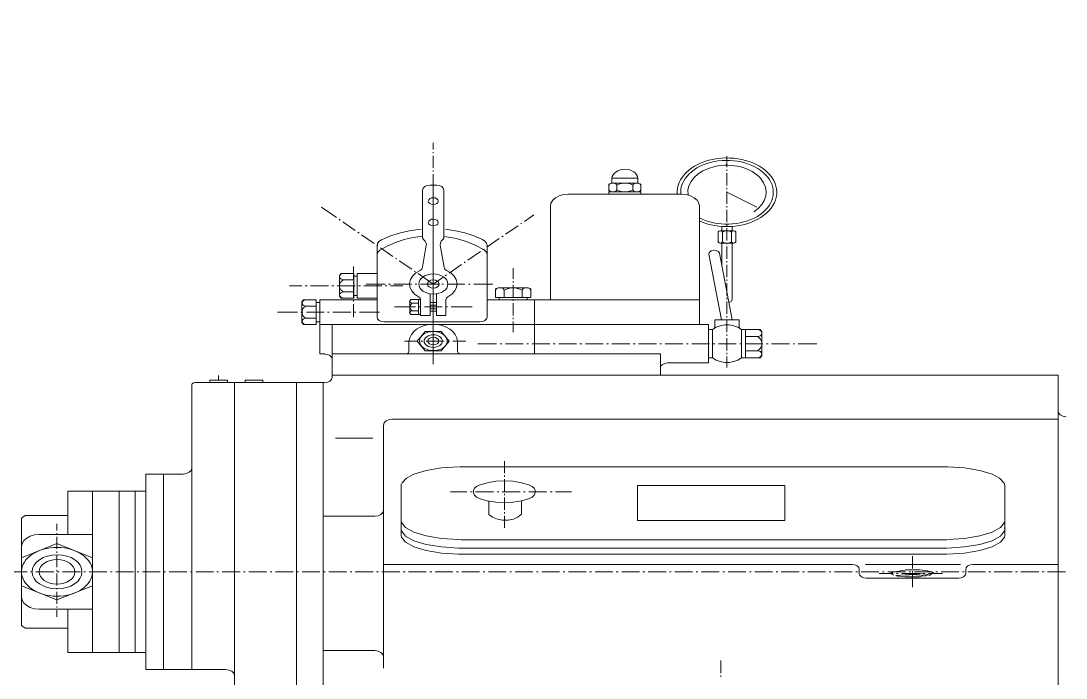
# Model space of a CAD drawing. Header units: inches. Extents: x 11 to 128, y 20 to 108.
# Drawn here: x 29.035 to 29.839, y 82.455 to 82.961 of the extents above; entities that cross this region are included whole.
import ezdxf

# ---------------------------------------------------------------- set-up
doc = ezdxf.new("R2010")
doc.units = ezdxf.units.IN
doc.header["$MEASUREMENT"] = 0
doc.layers.add('1', color=255, linetype='Continuous')
doc.layers.add('Dim', color=6, linetype='Continuous', lineweight=13)

# ---------------------------------------------------------------- blocks, each defined once
blk = doc.blocks.new('5')
at = {"layer": '1', "lineweight": 13}
for p, q in [((224.56999, -21.74683), (224.56999, -21.74221)), ((224.56999, -21.74936), (224.56999, -21.74852)), ((224.56999, -21.75937), (224.56999, -21.75103)), ((224.77073, -21.75139), (224.77073, -21.75888)), ((224.56999, -21.76189), (224.56999, -21.76105)), ((224.56999, -21.7719), (224.56999, -21.76356)), ((224.70987, -21.76644), (224.69206, -21.76644)), ((224.69206, -21.76644), (224.69206, -21.7698)), ((224.70987, -21.7698), (224.70987, -21.76644)), ((224.77073, -21.76056), (224.77073, -21.7614)), ((224.77073, -21.76301), (224.77073, -21.77141)), ((224.56268, -21.77449), (224.56307, -21.77323)), ((224.56307, -21.77323), (224.56411, -21.77211)), ((224.56411, -21.77211), (224.56562, -21.77142)), ((224.56562, -21.77142), (224.56755, -21.77113)), ((224.56756, -21.77113), (224.57234, -21.77113)), ((224.56999, -21.77113), (224.56999, -21.78009)), ((224.56999, -21.77442), (224.56999, -21.77358)), ((224.57234, -21.77113), (224.57428, -21.77141)), ((224.57428, -21.77141), (224.57579, -21.77211)), ((224.57579, -21.77211), (224.57682, -21.77323)), ((224.57682, -21.77323), (224.57723, -21.77449)), ((224.69002, -21.77043), (224.69163, -21.76981)), ((224.69002, -21.77127), (224.69072, -21.77036)), ((224.69002, -21.77512), (224.69002, -21.77043)), ((224.69073, -21.77519), (224.69002, -21.77428)), ((224.69072, -21.77036), (224.69197, -21.7698)), ((224.71018, -21.7698), (224.69163, -21.7698)), ((224.69197, -21.7698), (224.69348, -21.7698)), ((224.69348, -21.7698), (224.6948, -21.77036)), ((224.6948, -21.77036), (224.69551, -21.77127)), ((224.69551, -21.77428), (224.69481, -21.77519)), ((224.69551, -21.77127), (224.69745, -21.77036)), ((224.69551, -21.77428), (224.69551, -21.77127)), ((224.69745, -21.77526), (224.69551, -21.77428)), ((224.69745, -21.77036), (224.69979, -21.76987)), ((224.69979, -21.76987), (224.70213, -21.76987)), ((224.70213, -21.76987), (224.70447, -21.77036)), ((224.7064, -21.77428), (224.70446, -21.77526)), ((224.70447, -21.77036), (224.7064, -21.77127)), ((224.7064, -21.77127), (224.7071, -21.77036)), ((224.7064, -21.77428), (224.7064, -21.77127)), ((224.70711, -21.77519), (224.7064, -21.77428)), ((224.7071, -21.77036), (224.70833, -21.7698)), ((224.70833, -21.7698), (224.70987, -21.7698)), ((224.70987, -21.7698), (224.71118, -21.77036)), ((224.7119, -21.77043), (224.70987, -21.7698)), ((224.71118, -21.77036), (224.7119, -21.77127)), ((224.7119, -21.77428), (224.71118, -21.77519)), ((224.7119, -21.77512), (224.7119, -21.77043)), ((224.77073, -21.77309), (224.77073, -21.77393)), ((224.56268, -21.80719), (224.56268, -21.77449)), ((224.56999, -21.78443), (224.56999, -21.7761)), ((224.57723, -21.77449), (224.57723, -21.80719)), ((224.65163, -21.78149), (224.65358, -21.77974)), ((224.65358, -21.77974), (224.65602, -21.77841)), ((224.65602, -21.77841), (224.65897, -21.77757)), ((224.65897, -21.77757), (224.66211, -21.77729)), ((224.66211, -21.77729), (224.73979, -21.77729)), ((224.69163, -21.77582), (224.69002, -21.77512)), ((224.69002, -21.77729), (224.69002, -21.77582)), ((224.7119, -21.77582), (224.69002, -21.77582)), ((224.69196, -21.77575), (224.69073, -21.77519)), ((224.69348, -21.77575), (224.69196, -21.77575)), ((224.69481, -21.77519), (224.69348, -21.77575)), ((224.69979, -21.77575), (224.69745, -21.77526)), ((224.70213, -21.77575), (224.69979, -21.77575)), ((224.70446, -21.77526), (224.70213, -21.77575)), ((224.70833, -21.77575), (224.70711, -21.77519)), ((224.70987, -21.77575), (224.70833, -21.77575)), ((224.71118, -21.77519), (224.70987, -21.77575)), ((224.71018, -21.77582), (224.7119, -21.77512)), ((224.7119, -21.77729), (224.7119, -21.77582)), ((224.73979, -21.77729), (224.74296, -21.77757)), ((224.74296, -21.77757), (224.7458, -21.77841)), ((224.7458, -21.77841), (224.74835, -21.77974)), ((224.74835, -21.77974), (224.75028, -21.78149)), ((224.77073, -21.77554), (224.77073, -21.78394)), ((224.77073, -21.77603), (224.79111, -21.78619)), ((224.50383, -21.79326), (224.49344, -21.78612)), ((224.56999, -21.78177), (224.56999, -21.78262)), ((224.56999, -21.78429), (224.56999, -21.79262)), ((224.56999, -21.78696), (224.56999, -21.78612)), ((224.65001, -21.78562), (224.65041, -21.78346)), ((224.65001, -21.84968), (224.65001, -21.78562)), ((224.65041, -21.78346), (224.65163, -21.78149)), ((224.75028, -21.78149), (224.75149, -21.78346)), ((224.75149, -21.78346), (224.75191, -21.78562)), ((224.75191, -21.86635), (224.75191, -21.78562)), ((224.77073, -21.78562), (224.77073, -21.78646)), ((224.77073, -21.78808), (224.77073, -21.79647)), ((224.50638, -21.795), (224.50557, -21.79444)), ((224.56999, -21.79696), (224.56999, -21.78863)), ((224.56999, -21.79431), (224.56999, -21.79515)), ((224.63229, -21.79592), (224.63881, -21.79143)), ((224.51666, -21.80208), (224.50811, -21.79619)), ((224.5475, -21.80369), (224.55452, -21.80214)), ((224.55452, -21.80214), (224.56174, -21.80116)), ((224.56999, -21.79682), (224.56999, -21.80516)), ((224.56999, -21.79949), (224.56999, -21.79865)), ((224.56999, -21.8095), (224.56999, -21.80116)), ((224.57834, -21.80131), (224.58506, -21.80235)), ((224.58506, -21.80235), (224.59159, -21.80382)), ((224.61936, -21.80474), (224.62792, -21.79886)), ((224.62966, -21.79766), (224.63056, -21.7971)), ((224.76585, -21.80243), (224.76473, -21.80292)), ((224.76473, -21.80334), (224.76524, -21.80271)), ((224.76524, -21.80271), (224.76627, -21.8025)), ((224.77563, -21.80243), (224.76585, -21.80243)), ((224.76627, -21.8025), (224.76727, -21.80271)), ((224.76718, -21.79935), (224.76718, -21.80243)), ((224.76727, -21.80271), (224.76779, -21.80334)), ((224.76779, -21.80334), (224.76911, -21.80264)), ((224.76911, -21.80264), (224.77073, -21.80243)), ((224.77073, -21.79816), (224.77073, -21.79893)), ((224.77073, -21.80061), (224.77073, -21.80901)), ((224.77073, -21.80243), (224.77248, -21.80264)), ((224.77248, -21.80264), (224.7738, -21.80334)), ((224.77379, -21.80334), (224.77441, -21.80271)), ((224.77441, -21.79935), (224.77441, -21.80243)), ((224.77441, -21.80271), (224.77532, -21.8025)), ((224.77532, -21.8025), (224.77633, -21.80271)), ((224.77563, -21.80243), (224.77684, -21.80292)), ((224.77633, -21.80271), (224.77684, -21.80334)), ((224.5193, -21.80389), (224.5184, -21.80327)), ((224.52959, -21.81097), (224.52094, -21.80509)), ((224.53182, -21.81104), (224.53284, -21.80964)), ((224.53284, -21.80964), (224.53447, -21.80859)), ((224.53458, -21.80858), (224.54078, -21.80585)), ((224.54078, -21.80585), (224.5475, -21.80369)), ((224.54404, -21.81034), (224.54995, -21.80838)), ((224.54995, -21.80838), (224.55625, -21.80698)), ((224.55625, -21.80698), (224.56268, -21.80613)), ((224.56328, -21.80831), (224.56268, -21.80719)), ((224.5645, -21.8095), (224.56328, -21.80831)), ((224.56511, -21.81083), (224.5645, -21.8095)), ((224.56999, -21.80684), (224.56999, -21.80768)), ((224.56999, -21.80936), (224.56999, -21.81769)), ((224.57479, -21.81083), (224.57539, -21.8095)), ((224.57539, -21.8095), (224.57661, -21.80831)), ((224.57723, -21.80719), (224.57661, -21.80831)), ((224.57723, -21.80627), (224.58476, -21.80746)), ((224.58476, -21.80746), (224.59198, -21.80943)), ((224.59159, -21.80382), (224.59778, -21.80585)), ((224.59198, -21.80943), (224.59871, -21.81208)), ((224.59778, -21.80585), (224.60369, -21.80838)), ((224.60369, -21.80838), (224.60531, -21.8095)), ((224.60531, -21.8095), (224.60645, -21.8109)), ((224.60654, -21.81363), (224.6151, -21.80768)), ((224.61682, -21.80656), (224.61764, -21.80592)), ((224.76473, -21.80292), (224.76473, -21.81034)), ((224.76524, -21.81048), (224.76473, -21.80985)), ((224.76779, -21.80985), (224.76727, -21.81048)), ((224.76779, -21.80985), (224.76779, -21.80334)), ((224.7691, -21.81055), (224.76779, -21.80985)), ((224.77379, -21.80985), (224.77248, -21.81055)), ((224.77379, -21.80985), (224.77379, -21.80334)), ((224.7744, -21.81048), (224.7738, -21.80985)), ((224.77684, -21.80985), (224.77634, -21.81048)), ((224.77684, -21.80292), (224.77684, -21.81034)), ((224.53213, -21.81272), (224.53133, -21.81215)), ((224.53151, -21.81265), (224.53182, -21.81104)), ((224.53151, -21.86131), (224.53151, -21.81265)), ((224.53194, -21.81727), (224.53335, -21.81566)), ((224.53346, -21.81566), (224.53844, -21.81278)), ((224.54242, -21.81986), (224.53387, -21.81391)), ((224.53844, -21.81278), (224.54404, -21.81034)), ((224.56521, -21.8123), (224.56256, -21.82735)), ((224.56522, -21.8123), (224.56511, -21.81083)), ((224.56999, -21.81202), (224.56999, -21.81118)), ((224.56999, -21.82203), (224.56999, -21.8137)), ((224.57469, -21.8123), (224.57479, -21.81083)), ((224.57733, -21.82735), (224.57469, -21.8123)), ((224.59362, -21.82245), (224.60228, -21.81657)), ((224.59871, -21.81208), (224.60482, -21.81538)), ((224.60389, -21.81538), (224.60482, -21.81482)), ((224.60482, -21.81538), (224.60625, -21.81699)), ((224.60625, -21.81699), (224.60675, -21.81881)), ((224.60645, -21.8109), (224.60675, -21.81244)), ((224.60675, -21.81244), (224.60675, -21.86131)), ((224.75842, -21.81846), (224.75862, -21.81712)), ((224.75862, -21.81712), (224.75985, -21.81608)), ((224.75985, -21.81608), (224.76159, -21.81559)), ((224.76159, -21.81559), (224.7634, -21.8158)), ((224.7634, -21.8158), (224.76494, -21.81657)), ((224.76473, -21.81034), (224.76585, -21.81076)), ((224.76494, -21.81657), (224.76566, -21.81776)), ((224.76627, -21.81076), (224.76524, -21.81048)), ((224.77563, -21.81076), (224.76585, -21.81076)), ((224.76727, -21.81048), (224.76627, -21.81076)), ((224.76718, -21.81076), (224.76718, -21.8256)), ((224.77074, -21.81076), (224.7691, -21.81055)), ((224.77073, -21.81062), (224.77073, -21.81146)), ((224.77073, -21.81314), (224.77073, -21.82154)), ((224.77248, -21.81055), (224.77074, -21.81076)), ((224.77531, -21.81076), (224.7744, -21.81048)), ((224.77441, -21.81076), (224.77441, -21.8492)), ((224.77634, -21.81048), (224.77531, -21.81076)), ((224.77684, -21.81034), (224.77563, -21.81076)), ((224.53151, -21.81902), (224.53194, -21.81727)), ((224.54495, -21.82161), (224.54415, -21.82098)), ((224.55534, -21.82868), (224.54669, -21.8228)), ((224.56999, -21.81937), (224.56999, -21.82021)), ((224.56999, -21.82189), (224.56999, -21.83022)), ((224.56999, -21.82455), (224.56999, -21.8237)), ((224.59107, -21.82427), (224.59188, -21.82364)), ((224.76708, -21.8632), (224.75842, -21.81846)), ((224.77441, -21.8632), (224.76565, -21.81776)), ((224.77073, -21.82315), (224.77073, -21.82399)), ((224.51534, -21.82679), (224.51534, -21.83582)), ((224.55573, -21.8333), (224.55799, -21.8312)), ((224.55789, -21.83044), (224.55697, -21.82987)), ((224.55799, -21.8312), (224.56094, -21.82952)), ((224.56216, -21.82862), (224.56094, -21.82952)), ((224.56256, -21.82735), (224.56216, -21.82862)), ((224.56999, -21.83456), (224.56999, -21.82623)), ((224.57733, -21.82735), (224.57783, -21.82861)), ((224.57783, -21.82861), (224.57895, -21.82952)), ((224.57895, -21.82952), (224.5819, -21.8312)), ((224.5808, -21.83134), (224.58934, -21.82539)), ((224.5819, -21.8312), (224.58415, -21.8333)), ((224.62456, -21.82798), (224.62456, -21.83519)), ((224.77073, -21.82567), (224.77073, -21.83407)), ((224.50699, -21.83162), (224.50586, -21.83289)), ((224.50587, -21.83288), (224.50587, -21.8471)), ((224.50596, -21.83316), (224.50677, -21.83211)), ((224.50596, -21.83428), (224.50596, -21.83316)), ((224.50677, -21.83526), (224.50596, -21.83428)), ((224.50596, -21.83904), (224.50677, -21.83729)), ((224.50677, -21.83211), (224.50831, -21.83162)), ((224.50831, -21.83583), (224.50677, -21.83526)), ((224.50677, -21.83729), (224.50831, -21.83582)), ((224.51564, -21.83162), (224.50699, -21.83162)), ((224.51564, -21.83583), (224.50831, -21.83583)), ((224.51534, -21.8375), (224.51534, -21.83834)), ((224.51564, -21.84836), (224.51564, -21.83162)), ((224.51798, -21.8333), (224.51564, -21.8333)), ((224.51798, -21.84836), (224.51798, -21.83162)), ((224.53151, -21.83162), (224.51798, -21.83162)), ((224.55371, -21.83834), (224.55432, -21.83575)), ((224.55402, -21.84094), (224.55371, -21.83834)), ((224.55432, -21.83575), (224.55573, -21.8333)), ((224.56999, -21.83876), (224.55961, -21.83162)), ((224.56999, -21.83191), (224.56999, -21.83274)), ((224.57651, -21.83428), (224.56999, -21.83876)), ((224.56999, -21.83442), (224.56999, -21.84275)), ((224.56999, -21.83709), (224.56999, -21.83625)), ((224.57815, -21.83309), (224.57906, -21.83253)), ((224.58415, -21.8333), (224.58558, -21.83575)), ((224.58558, -21.83575), (224.58619, -21.83835)), ((224.58619, -21.83835), (224.58589, -21.84094)), ((224.62456, -21.83687), (224.62456, -21.83771)), ((224.77073, -21.83568), (224.77073, -21.83652)), ((224.77073, -21.83821), (224.77073, -21.84654)), ((224.48001, -21.84002), (224.47167, -21.84002)), ((224.48369, -21.84002), (224.48246, -21.84002)), ((224.49823, -21.84002), (224.48611, -21.84002)), ((224.5019, -21.84002), (224.50068, -21.84002)), ((224.51647, -21.84002), (224.50435, -21.84002)), ((224.50596, -21.84093), (224.50596, -21.83904)), ((224.50677, -21.84268), (224.50596, -21.84093)), ((224.50596, -21.84569), (224.50677, -21.84471)), ((224.50596, -21.84682), (224.50596, -21.84569)), ((224.50831, -21.84415), (224.50677, -21.84268)), ((224.50677, -21.84471), (224.50831, -21.84415)), ((224.50831, -21.84415), (224.51564, -21.84415)), ((224.51534, -21.83995), (224.51534, -21.84836)), ((224.52012, -21.84002), (224.5189, -21.84002)), ((224.53468, -21.84002), (224.52247, -21.84002)), ((224.537, -21.83876), (224.52399, -21.83876)), ((224.53824, -21.84002), (224.537, -21.84002)), ((224.54069, -21.83876), (224.53946, -21.83876)), ((224.54913, -21.84002), (224.54069, -21.84002)), ((224.55525, -21.83876), (224.54302, -21.83876)), ((224.55525, -21.84345), (224.55402, -21.84094)), ((224.55717, -21.8457), (224.55525, -21.84345)), ((224.55991, -21.84752), (224.55717, -21.8457)), ((224.55881, -21.83876), (224.55768, -21.83876)), ((224.57347, -21.83876), (224.56124, -21.83876)), ((224.56777, -21.84548), (224.56777, -21.86033)), ((224.56999, -21.8471), (224.56999, -21.83876)), ((224.56999, -21.84444), (224.56999, -21.84528)), ((224.57224, -21.84548), (224.57224, -21.86033)), ((224.57702, -21.83876), (224.5758, -21.83876)), ((224.59159, -21.83876), (224.57947, -21.83876)), ((224.58272, -21.8457), (224.57998, -21.84752)), ((224.58465, -21.84345), (224.58272, -21.8457)), ((224.58589, -21.84094), (224.58465, -21.84345)), ((224.59524, -21.83876), (224.59403, -21.83876)), ((224.61071, -21.83876), (224.59769, -21.83876)), ((224.61245, -21.84206), (224.61429, -21.84129)), ((224.61245, -21.84297), (224.61315, -21.84191)), ((224.61245, -21.84801), (224.61245, -21.84205)), ((224.61315, -21.84191), (224.61458, -21.84135)), ((224.63485, -21.84129), (224.61429, -21.84129)), ((224.61458, -21.84135), (224.61632, -21.84135)), ((224.61632, -21.84135), (224.61773, -21.84191)), ((224.61773, -21.84191), (224.61846, -21.84297)), ((224.61846, -21.84303), (224.62068, -21.84198)), ((224.61846, -21.84297), (224.61846, -21.84801)), ((224.62068, -21.84198), (224.62323, -21.84142)), ((224.62323, -21.84142), (224.62589, -21.84142)), ((224.62456, -21.83939), (224.62456, -21.84772)), ((224.62589, -21.84142), (224.62843, -21.84198)), ((224.62843, -21.84198), (224.63067, -21.84303)), ((224.63067, -21.84297), (224.63138, -21.84191)), ((224.63067, -21.84801), (224.63067, -21.84297)), ((224.63138, -21.84191), (224.63281, -21.84135)), ((224.63281, -21.84135), (224.63454, -21.84135)), ((224.63454, -21.84135), (224.63596, -21.84191)), ((224.63667, -21.84206), (224.63484, -21.84129)), ((224.63596, -21.84191), (224.63668, -21.84297)), ((224.63667, -21.84205), (224.63667, -21.84801)), ((224.48123, -21.84961), (224.48011, -21.85094)), ((224.48012, -21.85094), (224.48012, -21.86509)), ((224.48022, -21.85115), (224.48103, -21.85017)), ((224.48022, -21.85234), (224.48022, -21.85115)), ((224.48103, -21.85333), (224.48022, -21.85234)), ((224.48103, -21.85017), (224.48256, -21.84961)), ((224.48122, -21.84968), (224.48988, -21.84968)), ((224.48988, -21.84968), (224.48988, -21.86635)), ((224.49233, -21.85136), (224.48988, -21.85136)), ((224.53151, -21.84968), (224.49233, -21.84968)), ((224.49233, -21.88658), (224.49233, -21.84968)), ((224.50699, -21.84836), (224.50586, -21.8471)), ((224.50677, -21.84779), (224.50596, -21.84682)), ((224.50831, -21.84836), (224.50677, -21.84779)), ((224.51564, -21.84836), (224.50699, -21.84836)), ((224.51534, -21.85003), (224.51534, -21.85081)), ((224.51534, -21.85248), (224.51534, -21.86152)), ((224.51564, -21.84667), (224.51799, -21.84667)), ((224.53151, -21.84836), (224.51798, -21.84836)), ((224.55381, -21.85067), (224.55432, -21.84982)), ((224.55432, -21.85151), (224.55381, -21.85067)), ((224.55452, -21.8494), (224.55392, -21.85017)), ((224.55392, -21.85879), (224.55392, -21.85017)), ((224.55432, -21.84982), (224.55534, -21.8494)), ((224.55534, -21.85192), (224.55432, -21.85151)), ((224.55432, -21.85312), (224.55534, -21.85193)), ((224.56134, -21.8494), (224.55452, -21.8494)), ((224.55981, -21.85192), (224.55534, -21.85192)), ((224.55981, -21.85956), (224.55981, -21.8494)), ((224.56094, -21.84843), (224.55991, -21.84752)), ((224.56124, -21.84955), (224.56094, -21.84843)), ((224.56134, -21.86032), (224.56134, -21.84954)), ((224.56777, -21.85151), (224.57224, -21.85151)), ((224.56999, -21.84695), (224.56999, -21.85528)), ((224.56999, -21.84961), (224.56999, -21.84877)), ((224.56999, -21.85963), (224.56999, -21.85129)), ((224.57865, -21.84955), (224.57895, -21.84843)), ((224.57865, -21.86033), (224.57865, -21.84955)), ((224.57895, -21.84843), (224.57998, -21.84752)), ((224.75191, -21.84968), (224.60675, -21.84968)), ((224.63667, -21.84801), (224.61245, -21.84801)), ((224.6149, -21.84801), (224.6149, -21.84969)), ((224.62456, -21.8494), (224.62456, -21.85024)), ((224.62456, -21.85192), (224.62456, -21.86026)), ((224.63423, -21.84968), (224.63423, -21.848)), ((224.63912, -21.84968), (224.63912, -21.88658)), ((224.77073, -21.84821), (224.77073, -21.84905)), ((224.77073, -21.85074), (224.77073, -21.85907)), ((224.77379, -21.85059), (224.77217, -21.85151)), ((224.77441, -21.8492), (224.77379, -21.85059)), ((224.47706, -21.85802), (224.46343, -21.85802)), ((224.48072, -21.85802), (224.47951, -21.85802)), ((224.48022, -21.8571), (224.48103, -21.85536)), ((224.48022, -21.85893), (224.48022, -21.8571)), ((224.48103, -21.86067), (224.48022, -21.85893)), ((224.48256, -21.85382), (224.48103, -21.85333)), ((224.48103, -21.85536), (224.48256, -21.85382)), ((224.48988, -21.85382), (224.48256, -21.85382)), ((224.49528, -21.85802), (224.48317, -21.85802)), ((224.49883, -21.85802), (224.49772, -21.85802)), ((224.5135, -21.85802), (224.50129, -21.85802)), ((224.51708, -21.85802), (224.51586, -21.85802)), ((224.53315, -21.85802), (224.5195, -21.85802)), ((224.54343, -21.85444), (224.55778, -21.85444)), ((224.55381, -21.8583), (224.55432, -21.85746)), ((224.55432, -21.85914), (224.55381, -21.8583)), ((224.55392, -21.85452), (224.55432, -21.85312)), ((224.55432, -21.85585), (224.55392, -21.85452)), ((224.55452, -21.85956), (224.55392, -21.85879)), ((224.55534, -21.85704), (224.55432, -21.85585)), ((224.55432, -21.85746), (224.55534, -21.85704)), ((224.55534, -21.85956), (224.55432, -21.85914)), ((224.56134, -21.85956), (224.55452, -21.85956)), ((224.55981, -21.85704), (224.55534, -21.85704)), ((224.56022, -21.85444), (224.56145, -21.85444)), ((224.56389, -21.85444), (224.576, -21.85444)), ((224.56777, -21.85319), (224.57224, -21.85319)), ((224.56777, -21.85578), (224.57224, -21.85578)), ((224.56777, -21.85739), (224.57224, -21.85739)), ((224.56999, -21.85697), (224.56999, -21.85781)), ((224.56999, -21.85949), (224.56999, -21.86782)), ((224.57845, -21.85444), (224.57967, -21.85444)), ((224.58212, -21.85444), (224.59646, -21.85444)), ((224.48123, -21.86635), (224.48011, -21.86509)), ((224.48022, -21.86368), (224.48103, -21.86271)), ((224.48022, -21.86487), (224.48022, -21.86368)), ((224.48103, -21.86586), (224.48022, -21.86487)), ((224.48256, -21.86221), (224.48103, -21.86067)), ((224.48103, -21.86271), (224.48256, -21.86221)), ((224.48256, -21.86635), (224.48103, -21.86586)), ((224.48988, -21.86635), (224.48122, -21.86635)), ((224.48988, -21.86221), (224.48256, -21.86221)), ((224.48988, -21.86467), (224.49233, -21.86467)), ((224.75811, -21.86635), (224.49233, -21.86635)), ((224.50077, -21.86634), (224.50077, -21.90276)), ((224.53182, -21.86256), (224.53152, -21.86131)), ((224.53293, -21.86369), (224.53182, -21.86256)), ((224.53447, -21.86439), (224.53293, -21.86369)), ((224.53631, -21.86467), (224.53447, -21.86439)), ((224.60186, -21.86467), (224.53631, -21.86467)), ((224.56777, -21.86032), (224.56134, -21.86032)), ((224.56999, -21.86214), (224.56999, -21.8613)), ((224.56999, -21.87216), (224.56999, -21.86376)), ((224.57224, -21.86032), (224.57865, -21.86032)), ((224.6038, -21.86439), (224.60186, -21.86467)), ((224.60531, -21.86369), (224.6038, -21.86439)), ((224.60645, -21.86256), (224.60531, -21.86369)), ((224.60675, -21.86131), (224.60645, -21.86256)), ((224.62456, -21.86194), (224.62456, -21.86278)), ((224.62456, -21.86446), (224.62456, -21.87167)), ((224.75811, -21.86635), (224.75811, -21.89274)), ((224.77919, -21.8632), (224.76239, -21.8632)), ((224.7624, -21.8632), (224.7624, -21.86887)), ((224.76605, -21.86725), (224.76922, -21.8667)), ((224.76922, -21.8667), (224.77237, -21.8667)), ((224.77073, -21.86074), (224.77073, -21.86159)), ((224.77073, -21.86327), (224.77073, -21.8716)), ((224.77237, -21.8667), (224.77553, -21.86725)), ((224.77919, -21.86887), (224.77919, -21.8632)), ((224.559, -21.87783), (224.56451, -21.87132)), ((224.56451, -21.87132), (224.5754, -21.87132)), ((224.56999, -21.8695), (224.56999, -21.87034)), ((224.56999, -21.87202), (224.56999, -21.88035)), ((224.56999, -21.87468), (224.56999, -21.87384)), ((224.5754, -21.87132), (224.5809, -21.87784)), ((224.76097, -21.86985), (224.75811, -21.86985)), ((224.76097, -21.86985), (224.76331, -21.86838)), ((224.76097, -21.88924), (224.76097, -21.86985)), ((224.76331, -21.86838), (224.76605, -21.86725)), ((224.77073, -21.87328), (224.77073, -21.87412)), ((224.77553, -21.86725), (224.77827, -21.86838)), ((224.77827, -21.86838), (224.78061, -21.86985)), ((224.78061, -21.86985), (224.79344, -21.86985)), ((224.78061, -21.86985), (224.78061, -21.88924)), ((224.78345, -21.86985), (224.78345, -21.88924)), ((224.79192, -21.86985), (224.79364, -21.87048)), ((224.79364, -21.87412), (224.79192, -21.87475)), ((224.79344, -21.86985), (224.79466, -21.87139)), ((224.79364, -21.87048), (224.79466, -21.8716)), ((224.79466, -21.873), (224.79364, -21.87412)), ((224.79466, -21.88777), (224.79466, -21.87139)), ((224.79466, -21.8716), (224.79466, -21.873)), ((224.55921, -21.87783), (224.55035, -21.87783)), ((224.55331, -21.88497), (224.55331, -21.87783)), ((224.56451, -21.88434), (224.55899, -21.87783)), ((224.56277, -21.87783), (224.56155, -21.87783)), ((224.57733, -21.87783), (224.56521, -21.87783)), ((224.56999, -21.88469), (224.56999, -21.87629)), ((224.5809, -21.87783), (224.57539, -21.88434)), ((224.58099, -21.87783), (224.57977, -21.87783)), ((224.5922, -21.87783), (224.58343, -21.87783)), ((224.58658, -21.87783), (224.58658, -21.88497)), ((224.60054, -21.87958), (224.61326, -21.87958)), ((224.61571, -21.87958), (224.61682, -21.87958)), ((224.61927, -21.87958), (224.63149, -21.87958)), ((224.63382, -21.87958), (224.63505, -21.87958)), ((224.63748, -21.87958), (224.6496, -21.87958)), ((224.65204, -21.87958), (224.65327, -21.87958)), ((224.65572, -21.87958), (224.66783, -21.87958)), ((224.67026, -21.87958), (224.67148, -21.87958)), ((224.67394, -21.87958), (224.68605, -21.87958)), ((224.68849, -21.87958), (224.6897, -21.87958)), ((224.69215, -21.87958), (224.70427, -21.87958)), ((224.70672, -21.87958), (224.70794, -21.87958)), ((224.71027, -21.87958), (224.72248, -21.87958)), ((224.72484, -21.87958), (224.72606, -21.87958)), ((224.72849, -21.87958), (224.7406, -21.87958)), ((224.74305, -21.87958), (224.74427, -21.87958)), ((224.74671, -21.87958), (224.75884, -21.87958)), ((224.76127, -21.87958), (224.76249, -21.87958)), ((224.76493, -21.87958), (224.77706, -21.87958)), ((224.77073, -21.8758), (224.77073, -21.88414)), ((224.77949, -21.87958), (224.7807, -21.87958)), ((224.78316, -21.87958), (224.79527, -21.87958)), ((224.79192, -21.87475), (224.78345, -21.87475)), ((224.79192, -21.87468), (224.79364, -21.87643)), ((224.79364, -21.87643), (224.79456, -21.87846)), ((224.79456, -21.88063), (224.79364, -21.88266)), ((224.79456, -21.87846), (224.79456, -21.88063)), ((224.79771, -21.87958), (224.79893, -21.87958)), ((224.80128, -21.87958), (224.81349, -21.87958)), ((224.81594, -21.87958), (224.81705, -21.87958)), ((224.81949, -21.87958), (224.83222, -21.87958)), ((224.4959, -21.88658), (224.49233, -21.88658)), ((224.4959, -21.88665), (224.49783, -21.88686)), ((224.49783, -21.88686), (224.49934, -21.88763)), ((224.49934, -21.88763), (224.50038, -21.88868)), ((224.72523, -21.88658), (224.50077, -21.88658)), ((224.55209, -21.88638), (224.55085, -21.88658)), ((224.55299, -21.88574), (224.55209, -21.88638)), ((224.55331, -21.88497), (224.55299, -21.88574)), ((224.5754, -21.88434), (224.5645, -21.88434)), ((224.56999, -21.88203), (224.56999, -21.88287)), ((224.56999, -21.88448), (224.56999, -21.89351)), ((224.56999, -21.88721), (224.56999, -21.88637)), ((224.5869, -21.88574), (224.58658, -21.88497)), ((224.58781, -21.88637), (224.5869, -21.88574)), ((224.58903, -21.88658), (224.58781, -21.88637)), ((224.72523, -21.90107), (224.72523, -21.88658)), ((224.77073, -21.88581), (224.77073, -21.88665)), ((224.77073, -21.88834), (224.77073, -21.89582)), ((224.78345, -21.88442), (224.79192, -21.88442)), ((224.79364, -21.88266), (224.79192, -21.88442)), ((224.79192, -21.88442), (224.79364, -21.88497)), ((224.79364, -21.88861), (224.79192, -21.88924)), ((224.79344, -21.88924), (224.79466, -21.88777)), ((224.79364, -21.88497), (224.79466, -21.88616)), ((224.79466, -21.88749), (224.79364, -21.88861)), ((224.79466, -21.88616), (224.79466, -21.88749)), ((224.50038, -21.88868), (224.50077, -21.89001)), ((224.56999, -21.89351), (224.56999, -21.88883)), ((224.72523, -21.89611), (224.72564, -21.89477)), ((224.72564, -21.89477), (224.72666, -21.89372)), ((224.72666, -21.89372), (224.72829, -21.89303)), ((224.72829, -21.89303), (224.73013, -21.89274)), ((224.75811, -21.89274), (224.73013, -21.89274)), ((224.76097, -21.88924), (224.75811, -21.88924)), ((224.7633, -21.89078), (224.76098, -21.88924)), ((224.76605, -21.89184), (224.7633, -21.89078)), ((224.76921, -21.89239), (224.76605, -21.89184)), ((224.77237, -21.89239), (224.76921, -21.89239)), ((224.77552, -21.89184), (224.77237, -21.89239)), ((224.77827, -21.89078), (224.77552, -21.89184)), ((224.78061, -21.88924), (224.77827, -21.89078)), ((224.78061, -21.88924), (224.79344, -21.88924)), ((224.4231, -21.90122), (224.4231, -21.90444)), ((224.50077, -21.90276), (224.50038, -21.90401)), ((224.99712, -21.90107), (224.50077, -21.90107)), ((224.99712, -22.33207), (224.99712, -21.90107)), ((224.40488, -21.9078), (224.40519, -21.90696)), ((224.40488, -22.10236), (224.40488, -21.9078)), ((224.40519, -21.90696), (224.4061, -21.90632)), ((224.4061, -21.90632), (224.40735, -21.90612)), ((224.4959, -21.90611), (224.40734, -21.90611)), ((224.42922, -21.90443), (224.41709, -21.90443)), ((224.41709, -21.90611), (224.41709, -21.90443)), ((224.42922, -21.90612), (224.42922, -21.90443)), ((224.434, -22.13743), (224.434, -21.90611)), ((224.45345, -21.90443), (224.44133, -21.90443)), ((224.44133, -21.90443), (224.44133, -21.90612)), ((224.45345, -21.90612), (224.45345, -21.90443)), ((224.47655, -22.15914), (224.47655, -21.90611)), ((224.49466, -21.90611), (224.49466, -22.22579)), ((224.49783, -21.90584), (224.4959, -21.90611)), ((224.49934, -21.90514), (224.49783, -21.90584)), ((224.50038, -21.90401), (224.49934, -21.90514)), ((224.53773, -21.93237), (224.53977, -21.93145)), ((224.53977, -21.93145), (224.54201, -21.93118)), ((224.99712, -21.93118), (224.54201, -21.93118)), ((224.99754, -21.92691), (224.99712, -21.92544)), ((224.99865, -21.92823), (224.99754, -21.92691)), ((225.0005, -21.92915), (224.99865, -21.92823)), ((225.00263, -21.92957), (225.0005, -21.92915)), ((224.536, -21.93531), (224.53641, -21.9337)), ((224.536, -22.10152), (224.536, -21.93531)), ((224.53641, -21.9337), (224.53773, -21.93237)), ((224.52868, -21.94413), (224.50313, -21.94413)), ((224.61855, -21.95981), (224.61855, -21.96801)), ((224.40448, -21.96618), (224.40315, -21.96752)), ((224.40488, -21.96458), (224.40448, -21.96618)), ((224.55677, -21.96877), (224.56521, -21.96625)), ((224.56521, -21.96625), (224.5756, -21.96451)), ((224.5756, -21.96451), (224.58719, -21.96366)), ((224.91996, -21.96366), (224.58781, -21.96366)), ((224.92161, -21.96366), (224.91997, -21.96366)), ((224.93321, -21.96451), (224.92161, -21.96366)), ((224.94359, -21.96625), (224.93321, -21.96451)), ((224.95204, -21.96877), (224.9436, -21.96625)), ((224.39888, -21.9687), (224.37333, -21.9687)), ((224.37333, -22.10236), (224.37333, -21.9687)), ((224.38554, -22.10236), (224.38554, -21.9687)), ((224.40123, -21.96843), (224.39887, -21.96871)), ((224.40315, -21.96752), (224.40123, -21.96843)), ((224.54852, -21.97493), (224.55167, -21.97143)), ((224.55167, -21.97143), (224.55677, -21.96877)), ((224.60685, -21.97466), (224.61264, -21.97368)), ((224.61264, -21.97368), (224.61855, -21.97339)), ((224.61855, -21.96968), (224.61855, -21.97053)), ((224.61855, -21.9722), (224.61855, -21.98054)), ((224.61855, -21.97339), (224.62446, -21.97368)), ((224.62446, -21.97368), (224.63028, -21.97466)), ((224.95713, -21.97143), (224.95203, -21.96877)), ((224.96038, -21.97493), (224.95713, -21.97143)), ((224.32009, -22.01002), (224.32009, -21.98033)), ((224.37333, -21.98033), (224.32009, -21.98033)), ((224.337, -22.09081), (224.337, -21.98033)), ((224.35531, -22.09081), (224.35531, -21.98033)), ((224.3661, -21.98033), (224.3661, -22.09081)), ((224.54812, -22.01057), (224.54812, -21.97535)), ((224.5929, -21.98081), (224.58181, -21.98081)), ((224.59656, -21.98081), (224.59535, -21.98081)), ((224.59738, -21.97997), (224.59809, -21.97843)), ((224.59738, -21.98159), (224.59738, -21.97997)), ((224.59809, -21.97843), (224.59951, -21.97717)), ((224.61112, -21.98081), (224.59891, -21.98081)), ((224.59951, -21.97717), (224.60145, -21.9762)), ((224.60145, -21.9762), (224.60685, -21.97466)), ((224.61468, -21.98081), (224.61358, -21.98081)), ((224.62934, -21.98081), (224.61712, -21.98081)), ((224.63028, -21.97466), (224.63567, -21.9762)), ((224.6329, -21.98081), (224.63169, -21.98081)), ((224.64746, -21.98081), (224.63534, -21.98081)), ((224.63567, -21.9762), (224.63759, -21.97718)), ((224.63759, -21.97718), (224.63903, -21.97844)), ((224.63903, -21.97844), (224.63973, -21.97998)), ((224.63973, -21.97998), (224.63973, -21.98159)), ((224.65114, -21.98081), (224.64991, -21.98081)), ((224.66458, -21.98081), (224.65357, -21.98081)), ((224.70956, -22.00049), (224.70956, -21.97655)), ((224.81034, -21.97655), (224.70957, -21.97655)), ((224.81034, -22.00049), (224.81034, -21.97655)), ((224.96069, -21.97655), (224.96039, -21.97494)), ((224.96069, -21.97669), (224.96069, -22.01057)), ((224.59809, -21.98313), (224.59738, -21.98159)), ((224.59951, -21.98445), (224.59809, -21.98313)), ((224.60145, -21.98544), (224.59951, -21.98445)), ((224.60685, -21.98698), (224.60145, -21.98544)), ((224.61264, -21.98796), (224.60685, -21.98698)), ((224.60797, -21.99636), (224.60797, -21.98719)), ((224.61855, -21.98824), (224.61264, -21.98796)), ((224.61855, -21.98222), (224.61855, -21.98306)), ((224.61855, -21.98474), (224.61855, -21.99307)), ((224.62446, -21.98796), (224.61855, -21.98824)), ((224.63028, -21.98698), (224.62446, -21.98796)), ((224.63567, -21.98544), (224.63028, -21.98698)), ((224.63037, -21.98697), (224.63037, -21.99615)), ((224.63759, -21.98446), (224.63567, -21.98544)), ((224.63903, -21.98313), (224.63759, -21.98446)), ((224.63973, -21.98159), (224.63903, -21.98313)), ((224.53548, -21.99503), (224.53416, -21.99643)), ((224.536, -21.99349), (224.53548, -21.99503)), ((224.61855, -21.99475), (224.61855, -21.99559)), ((224.29088, -21.99713), (224.28843, -21.99881)), ((224.28843, -21.99881), (224.28843, -22.07232)), ((224.32009, -21.99713), (224.29088, -21.99713)), ((224.31266, -22.00742), (224.31266, -22.00273)), ((224.5299, -21.99762), (224.49466, -21.99762)), ((224.53222, -21.99734), (224.5299, -21.99762)), ((224.53416, -21.99643), (224.53222, -21.99734)), ((224.55095, -22.00526), (224.54831, -22.00175)), ((224.61051, -21.99825), (224.60797, -21.99635)), ((224.61377, -21.99958), (224.61051, -21.99825)), ((224.61733, -22.00021), (224.61377, -21.99958)), ((224.62111, -22.00014), (224.61733, -22.00021)), ((224.61855, -21.99727), (224.61855, -22.00546)), ((224.62475, -21.99945), (224.62111, -22.00014)), ((224.62792, -21.99804), (224.62475, -21.99945)), ((224.63037, -21.99615), (224.62792, -21.99804)), ((224.81034, -22.00049), (224.70957, -22.00049)), ((224.95785, -22.00526), (224.96048, -22.00175)), ((224.29739, -22.01029), (224.30055, -22.01001)), ((224.30055, -22.01002), (224.337, -22.01002)), ((224.31266, -22.00995), (224.31266, -22.0091)), ((224.54831, -22.00756), (224.54811, -22.00652)), ((224.55095, -22.01114), (224.54831, -22.00756)), ((224.55677, -22.00841), (224.55096, -22.00525)), ((224.56521, -22.01099), (224.55677, -22.00841)), ((224.94359, -22.01099), (224.95203, -22.00841)), ((224.95204, -22.00841), (224.95785, -22.00525)), ((224.95785, -22.01114), (224.96048, -22.00756)), ((224.96048, -22.00588), (224.96069, -22.00491)), ((224.28843, -22.01834), (224.28884, -22.01618)), ((224.28843, -22.02591), (224.31266, -22.01625)), ((224.28884, -22.01618), (224.29005, -22.01414)), ((224.29005, -22.01414), (224.29201, -22.01246)), ((224.29201, -22.01246), (224.29444, -22.01114)), ((224.29444, -22.01114), (224.29739, -22.01029)), ((224.31266, -22.01995), (224.31266, -22.01162)), ((224.31266, -22.01625), (224.337, -22.02591)), ((224.54831, -22.01176), (224.54811, -22.01072)), ((224.55095, -22.01526), (224.54831, -22.01176)), ((224.55677, -22.01429), (224.55096, -22.01114)), ((224.55677, -22.01848), (224.55096, -22.01526)), ((224.56521, -22.0168), (224.55677, -22.01428)), ((224.5756, -22.01275), (224.56521, -22.01099)), ((224.5756, -22.01856), (224.56521, -22.0168)), ((224.5872, -22.01352), (224.5756, -22.01275)), ((224.58894, -22.01358), (224.5872, -22.01352)), ((224.92099, -22.01358), (224.58893, -22.01358)), ((224.92161, -22.01352), (224.9332, -22.01275)), ((224.93321, -22.01275), (224.94359, -22.01099)), ((224.93321, -22.01856), (224.94359, -22.0168)), ((224.94359, -22.0168), (224.95203, -22.01428)), ((224.95204, -22.01429), (224.95785, -22.01114)), ((224.95204, -22.01848), (224.95785, -22.01526)), ((224.95785, -22.01526), (224.96048, -22.01176)), ((224.96048, -22.01176), (224.96069, -22.01072)), ((224.31266, -22.02248), (224.31266, -22.02164)), ((224.31266, -22.03249), (224.31266, -22.02409)), ((224.56521, -22.02101), (224.55677, -22.01849)), ((224.5756, -22.02275), (224.56521, -22.021)), ((224.5872, -22.01939), (224.5756, -22.01855)), ((224.5872, -22.02352), (224.5756, -22.02276)), ((224.58894, -22.01939), (224.5872, -22.01939)), ((224.58894, -22.0236), (224.5872, -22.02352)), ((224.92099, -22.01939), (224.58893, -22.01939)), ((224.92099, -22.0236), (224.58893, -22.0236)), ((224.92161, -22.01939), (224.9332, -22.01855)), ((224.92161, -22.02352), (224.9332, -22.02276)), ((224.93321, -22.02275), (224.94359, -22.021)), ((224.94359, -22.02101), (224.95203, -22.01849)), ((224.536, -22.03052), (224.85635, -22.03052)), ((224.85635, -22.03052), (224.85818, -22.03081)), ((224.85818, -22.03081), (224.8598, -22.03151)), ((224.8598, -22.03151), (224.86083, -22.03263)), ((224.93046, -22.03052), (224.8654, -22.03052)), ((224.89758, -22.02493), (224.89758, -22.0334)), ((224.93433, -22.03263), (224.93544, -22.03151)), ((224.93544, -22.03151), (224.93696, -22.03081)), ((224.93696, -22.03081), (224.93889, -22.03052)), ((224.99712, -22.03052), (224.93889, -22.03052)), ((224.2922, -22.03556), (224.27998, -22.03556)), ((224.29587, -22.03556), (224.29464, -22.03556)), ((224.31042, -22.03556), (224.29831, -22.03556)), ((224.31266, -22.03501), (224.31266, -22.03417)), ((224.31266, -22.04502), (224.31266, -22.03662)), ((224.31409, -22.03556), (224.31288, -22.03556)), ((224.32865, -22.03556), (224.31643, -22.03556)), ((224.3322, -22.03556), (224.33099, -22.03556)), ((224.34676, -22.03556), (224.33465, -22.03556)), ((224.35043, -22.03556), (224.34921, -22.03556)), ((224.36498, -22.03556), (224.35287, -22.03556)), ((224.36865, -22.03556), (224.36743, -22.03556)), ((224.38321, -22.03556), (224.3711, -22.03556)), ((224.38687, -22.03556), (224.38564, -22.03556)), ((224.40143, -22.03556), (224.38932, -22.03556)), ((224.40509, -22.03556), (224.40388, -22.03556)), ((224.41965, -22.03556), (224.40753, -22.03556)), ((224.42321, -22.03556), (224.42209, -22.03556)), ((224.43786, -22.03556), (224.42565, -22.03556)), ((224.44143, -22.03556), (224.44022, -22.03556)), ((224.45599, -22.03556), (224.44387, -22.03556)), ((224.45965, -22.03556), (224.45843, -22.03556)), ((224.47421, -22.03556), (224.46209, -22.03556)), ((224.47787, -22.03556), (224.47665, -22.03556)), ((224.49243, -22.03556), (224.48032, -22.03556)), ((224.49609, -22.03556), (224.49487, -22.03556)), ((224.51065, -22.03556), (224.49855, -22.03556)), ((224.51431, -22.03556), (224.5131, -22.03556)), ((224.52886, -22.03556), (224.51665, -22.03556)), ((224.53243, -22.03556), (224.53122, -22.03556)), ((224.54699, -22.03556), (224.53487, -22.03556)), ((224.55066, -22.03556), (224.54944, -22.03556)), ((224.56521, -22.03556), (224.55311, -22.03556)), ((224.56889, -22.03556), (224.56765, -22.03556)), ((224.58344, -22.03556), (224.57132, -22.03556)), ((224.5871, -22.03556), (224.58589, -22.03556)), ((224.60166, -22.03556), (224.58955, -22.03556)), ((224.60532, -22.03556), (224.60411, -22.03556)), ((224.61988, -22.03556), (224.60767, -22.03556)), ((224.62343, -22.03556), (224.62232, -22.03556)), ((224.6381, -22.03556), (224.62588, -22.03556)), ((224.64167, -22.03556), (224.64045, -22.03556)), ((224.65621, -22.03556), (224.64411, -22.03556)), ((224.65989, -22.03556), (224.65867, -22.03556)), ((224.67444, -22.03556), (224.66233, -22.03556)), ((224.6781, -22.03556), (224.67688, -22.03556)), ((224.69267, -22.03556), (224.68055, -22.03556)), ((224.69632, -22.03556), (224.69511, -22.03556)), ((224.71088, -22.03556), (224.69877, -22.03556)), ((224.71455, -22.03556), (224.71334, -22.03556)), ((224.7291, -22.03556), (224.71689, -22.03556)), ((224.73267, -22.03556), (224.73145, -22.03556)), ((224.74722, -22.03556), (224.73511, -22.03556)), ((224.75088, -22.03556), (224.74967, -22.03556)), ((224.76545, -22.03556), (224.75332, -22.03556)), ((224.76911, -22.03556), (224.76789, -22.03556)), ((224.78366, -22.03556), (224.77155, -22.03556)), ((224.78733, -22.03556), (224.7861, -22.03556)), ((224.80189, -22.03556), (224.78978, -22.03556)), ((224.80554, -22.03556), (224.80432, -22.03556)), ((224.8201, -22.03556), (224.80789, -22.03556)), ((224.82367, -22.03556), (224.82245, -22.03556)), ((224.83822, -22.03556), (224.82612, -22.03556)), ((224.84189, -22.03556), (224.84068, -22.03556)), ((224.85644, -22.03556), (224.84434, -22.03556)), ((224.86012, -22.03556), (224.8589, -22.03556)), ((224.86083, -22.03263), (224.86123, -22.03389)), ((224.86123, -22.03389), (224.86123, -22.03662)), ((224.86154, -22.03787), (224.86124, -22.03662)), ((224.86265, -22.039), (224.86154, -22.03787)), ((224.87467, -22.03556), (224.86255, -22.03556)), ((224.87478, -22.03662), (224.88435, -22.03662)), ((224.87834, -22.03556), (224.87712, -22.03556)), ((224.8929, -22.03556), (224.88079, -22.03556)), ((224.88312, -22.03683), (224.88301, -22.03676)), ((224.88302, -22.03655), (224.88312, -22.03641)), ((224.88302, -22.03662), (224.88302, -22.03655)), ((224.88302, -22.03676), (224.88302, -22.03662)), ((224.88353, -22.03599), (224.88312, -22.03641)), ((224.88344, -22.03718), (224.88312, -22.03683)), ((224.88364, -22.03732), (224.88383, -22.03585)), ((224.88496, -22.03781), (224.88383, -22.03739)), ((224.89229, -22.03437), (224.88393, -22.03577)), ((224.89258, -22.03767), (224.88628, -22.03815)), ((224.8877, -22.03837), (224.88668, -22.03823)), ((224.88669, -22.03662), (224.8879, -22.03662)), ((224.8879, -22.03844), (224.8877, -22.03837)), ((224.88831, -22.03851), (224.8879, -22.03844)), ((224.89258, -22.03893), (224.88862, -22.0385)), ((224.89035, -22.03662), (224.90246, -22.03662)), ((224.8929, -22.03431), (224.89229, -22.03437)), ((224.8929, -22.03676), (224.89238, -22.03676)), ((224.8929, -22.03767), (224.89258, -22.03767)), ((224.89339, -22.03431), (224.8929, -22.03431)), ((224.89352, -22.03676), (224.8929, -22.03676)), ((224.8932, -22.0376), (224.89291, -22.03767)), ((224.89361, -22.0376), (224.8932, -22.0376)), ((224.89401, -22.03431), (224.89338, -22.03431)), ((224.89401, -22.03669), (224.89351, -22.03676)), ((224.89391, -22.03753), (224.89361, -22.0376)), ((224.89432, -22.03753), (224.89391, -22.03753)), ((224.89452, -22.03424), (224.89401, -22.0343)), ((224.89461, -22.03669), (224.89401, -22.03669)), ((224.89461, -22.03753), (224.89432, -22.03753)), ((224.89513, -22.03424), (224.89451, -22.03424)), ((224.89522, -22.03669), (224.89461, -22.03669)), ((224.89504, -22.03753), (224.89461, -22.03753)), ((224.89544, -22.03746), (224.89504, -22.03753)), ((224.89565, -22.03424), (224.89513, -22.03424)), ((224.89574, -22.03662), (224.89522, -22.03668)), ((224.89656, -22.03556), (224.89533, -22.03556)), ((224.89574, -22.03746), (224.89544, -22.03746)), ((224.89626, -22.03424), (224.89564, -22.03424)), ((224.89635, -22.03662), (224.89574, -22.03662)), ((224.89617, -22.03746), (224.89574, -22.03746)), ((224.89656, -22.03746), (224.89617, -22.03746)), ((224.89686, -22.03417), (224.89626, -22.03424)), ((224.89809, -22.03662), (224.89636, -22.03662)), ((224.89809, -22.03746), (224.89655, -22.03746)), ((224.89798, -22.03417), (224.89686, -22.03417)), ((224.89758, -22.03508), (224.89758, -22.03592)), ((224.89758, -22.0376), (224.89758, -22.04615)), ((224.89859, -22.03424), (224.89798, -22.03417)), ((224.8987, -22.03662), (224.89808, -22.03662)), ((224.89849, -22.03746), (224.89809, -22.03746)), ((224.89891, -22.03746), (224.89849, -22.03746)), ((224.8992, -22.03424), (224.89859, -22.03424)), ((224.8993, -22.03662), (224.89869, -22.03662)), ((224.8993, -22.03746), (224.89891, -22.03746)), ((224.91112, -22.03556), (224.899, -22.03556)), ((224.89972, -22.03424), (224.8992, -22.03424)), ((224.89982, -22.03669), (224.8993, -22.03662)), ((224.89962, -22.03746), (224.8993, -22.03746)), ((224.90003, -22.03746), (224.89962, -22.03746)), ((224.90033, -22.03424), (224.89972, -22.03424)), ((224.90043, -22.03669), (224.89981, -22.03669)), ((224.90043, -22.03753), (224.90003, -22.03746)), ((224.90094, -22.03424), (224.90033, -22.03424)), ((224.90094, -22.03669), (224.90043, -22.03669)), ((224.90072, -22.03753), (224.90043, -22.03753)), ((224.90114, -22.03753), (224.90072, -22.03753)), ((224.90144, -22.03431), (224.90093, -22.03424)), ((224.90156, -22.03669), (224.90093, -22.03669)), ((224.90144, -22.0376), (224.90114, -22.03753)), ((224.90204, -22.03431), (224.90144, -22.03431)), ((224.90185, -22.0376), (224.90144, -22.0376)), ((224.90204, -22.03676), (224.90156, -22.03669)), ((224.90216, -22.0376), (224.90186, -22.0376)), ((224.90256, -22.03431), (224.90204, -22.03431)), ((224.90265, -22.03676), (224.90204, -22.03676)), ((224.90256, -22.03767), (224.90216, -22.0376)), ((224.90256, -22.03431), (224.90755, -22.03487)), ((224.90674, -22.03851), (224.90256, -22.03767)), ((224.90837, -22.03746), (224.90266, -22.03676)), ((224.90878, -22.03753), (224.90286, -22.03886)), ((224.9049, -22.03662), (224.90611, -22.03662)), ((224.90755, -22.03487), (224.90776, -22.03487)), ((224.91131, -22.03578), (224.90775, -22.03487)), ((224.90856, -22.03662), (224.91803, -22.03662)), ((224.90908, -22.03809), (224.90948, -22.03767)), ((224.91152, -22.03591), (224.90979, -22.03795)), ((224.91213, -22.03641), (224.91183, -22.03606)), ((224.91213, -22.03662), (224.91213, -22.03641)), ((224.91213, -22.03669), (224.91213, -22.03662)), ((224.91213, -22.03683), (224.91213, -22.03669)), ((224.91468, -22.03556), (224.91355, -22.03556)), ((224.92933, -22.03556), (224.91712, -22.03556)), ((224.93289, -22.03556), (224.93169, -22.03556)), ((224.93361, -22.03787), (224.93259, -22.039)), ((224.93402, -22.03662), (224.93361, -22.03787)), ((224.93402, -22.03389), (224.93433, -22.03263)), ((224.93402, -22.03662), (224.93402, -22.03389)), ((224.94745, -22.03556), (224.93534, -22.03556)), ((224.95113, -22.03556), (224.94991, -22.03556)), ((224.96567, -22.03556), (224.95356, -22.03556)), ((224.96934, -22.03556), (224.96812, -22.03556)), ((224.9839, -22.03556), (224.97178, -22.03556)), ((224.98756, -22.03556), (224.98634, -22.03556)), ((225.00212, -22.03556), (224.99, -22.03556)), ((224.31266, -22.05482), (224.28843, -22.04523)), ((224.337, -22.04523), (224.31266, -22.05482)), ((224.86419, -22.0397), (224.86265, -22.039)), ((224.86601, -22.03998), (224.86419, -22.0397)), ((224.92914, -22.03998), (224.86601, -22.03998)), ((224.8932, -22.03893), (224.89257, -22.03893)), ((224.89371, -22.03893), (224.8932, -22.03893)), ((224.89432, -22.039), (224.8937, -22.03893)), ((224.89482, -22.039), (224.89432, -22.039)), ((224.89544, -22.039), (224.89482, -22.039)), ((224.89605, -22.039), (224.89543, -22.039)), ((224.89839, -22.03907), (224.89605, -22.039)), ((224.89891, -22.03907), (224.89839, -22.03907)), ((224.89951, -22.039), (224.8989, -22.03906)), ((224.90012, -22.039), (224.89951, -22.039)), ((224.90062, -22.039), (224.90012, -22.039)), ((224.90124, -22.039), (224.90061, -22.039)), ((224.90175, -22.03893), (224.90124, -22.039)), ((224.90236, -22.03893), (224.90174, -22.03893)), ((224.90287, -22.03886), (224.90236, -22.03893)), ((224.93096, -22.0397), (224.92914, -22.03998)), ((224.93259, -22.039), (224.93096, -22.0397)), ((224.28884, -22.05489), (224.28843, -22.05279)), ((224.31266, -22.04747), (224.31266, -22.0467)), ((224.31266, -22.05755), (224.31266, -22.04915)), ((224.29005, -22.05692), (224.28884, -22.05489)), ((224.29201, -22.05867), (224.29005, -22.05692)), ((224.29444, -22.06), (224.29201, -22.05867)), ((224.29739, -22.06084), (224.29444, -22.06)), ((224.31266, -22.06), (224.31266, -22.05923)), ((224.30055, -22.06112), (224.29739, -22.06084)), ((224.337, -22.06112), (224.30055, -22.06112)), ((224.31266, -22.06638), (224.31266, -22.06168)), ((224.32009, -22.09081), (224.32009, -22.06112)), ((224.28843, -22.07232), (224.29089, -22.07401)), ((224.32009, -22.074), (224.29088, -22.074)), ((224.37333, -22.09081), (224.32009, -22.09081)), ((224.49466, -22.08947), (224.5299, -22.08947)), ((224.5299, -22.08947), (224.53222, -22.08982)), ((224.53222, -22.08982), (224.53417, -22.09074)), ((224.53417, -22.09074), (224.53549, -22.09207)), ((224.53549, -22.09207), (224.53599, -22.09368)), ((224.37332, -22.10236), (224.428, -22.10236)), ((224.428, -22.10236), (224.43034, -22.10271)), ((224.43034, -22.10271), (224.43227, -22.10361)), ((224.76657, -22.09613), (224.76657, -22.10488)), ((224.43227, -22.10361), (224.4336, -22.10495)), ((224.4336, -22.10495), (224.434, -22.10656)), ((224.76657, -22.10656), (224.76657, -22.1074))]:
    blk.add_line(p, q, dxfattribs=at)
at = {"layer": '1', "lineweight": 13, "extrusion": (0, 0, -1)}
for centre, major_axis, ratio, start_param, end_param in [((224.77076, -21.77603), (-0.03407, 0.00001), 0.688479, -0.054122, 5.298761), ((224.77079, -21.77601), (-0.03167, 0.00007), 0.687485, -0.062174, 5.349466), ((224.7708, -21.77598), (-0.02677, 0.00005), 0.688266, -0.104642, 3.960641), ((224.70096, -21.76696), (-0.00893, 0), 0.747219, 0.07794, 3.063653), ((224.56996, -21.78205), (-0.00342, 0.00002), 0.682273, 0.015039, 6.298224), ((224.56996, -21.79668), (-0.00342, 0.00002), 0.682273, 0.015039, 6.298224), ((224.56998, -21.83877), (-0.00996, 0.00006), 0.689058, 0.02288723334194054, 6.306072540521527), ((224.56995, -21.83875), (0.00402, 0.00002), 0.699103, 1.549504, 7.832689), ((224.56995, -21.87878), (-0.01669, 0), 0.747219, 0.076066, 3.065527), ((224.56998, -21.87779), (-0.00944, 0.00001), 0.690859, 0.002286, 6.285471), ((224.56993, -21.8778), (0.00625, 0.00006), 0.687519, 1.536776262189711, 7.819961569369298), ((224.56995, -21.8778), (0.00382, 0.00001), 0.685568, 1.563695, 7.84688), ((224.31271, -22.03553), (-0.02428, 0.00006), 0.687638, 0.008272, 6.291457), ((224.31272, -22.03556), (-0.01705, 0.00001), 0.687034, 0.001434, 6.284619), ((224.31266, -22.03558), (-0.01222, 0.00003), 0.688047, 0.00777, 6.290955)]:
    blk.add_ellipse(centre, major_axis=major_axis, ratio=ratio, start_param=start_param, end_param=end_param, dxfattribs=at)

msp = doc.modelspace()

# ---------------------------------------------------------------- linework, layer by layer
msp.add_open_spline([(18.80527, 84.67695), (20.02879, 84.15716), (22.00001, 83.28056), (26.13586, 81.6811), (29.86669, 80.9072), (34.92488, 80.9072), (38.64477, 80.92251), (41.12414, 80.90707)], degree=3, knots=[0, 0, 0, 0, 3.550687, 7.088547, 10.454406, 13.763203, 20.376363, 20.376363, 20.376363, 20.376363])
msp.add_open_spline([(18.80527, 84.67695), (20.02879, 84.15716), (22.00001, 83.28056), (26.13586, 81.6811), (29.86669, 80.9072), (34.92488, 80.9072), (38.64477, 80.92251), (41.12414, 80.90707)], degree=3, knots=[0, 0, 0, 0, 3.550687, 7.088547, 10.454406, 13.763203, 20.376363, 20.376363, 20.376363, 20.376363])

# ---------------------------------------------------------------- block references
at = {"layer": 'Dim', "xscale": 1.125, "yscale": 1.125, "zscale": 1.125}
msp.add_blockref('5', (-223.28855, 107.32721), dxfattribs=at)

doc.saveas('drawing.dxf')
